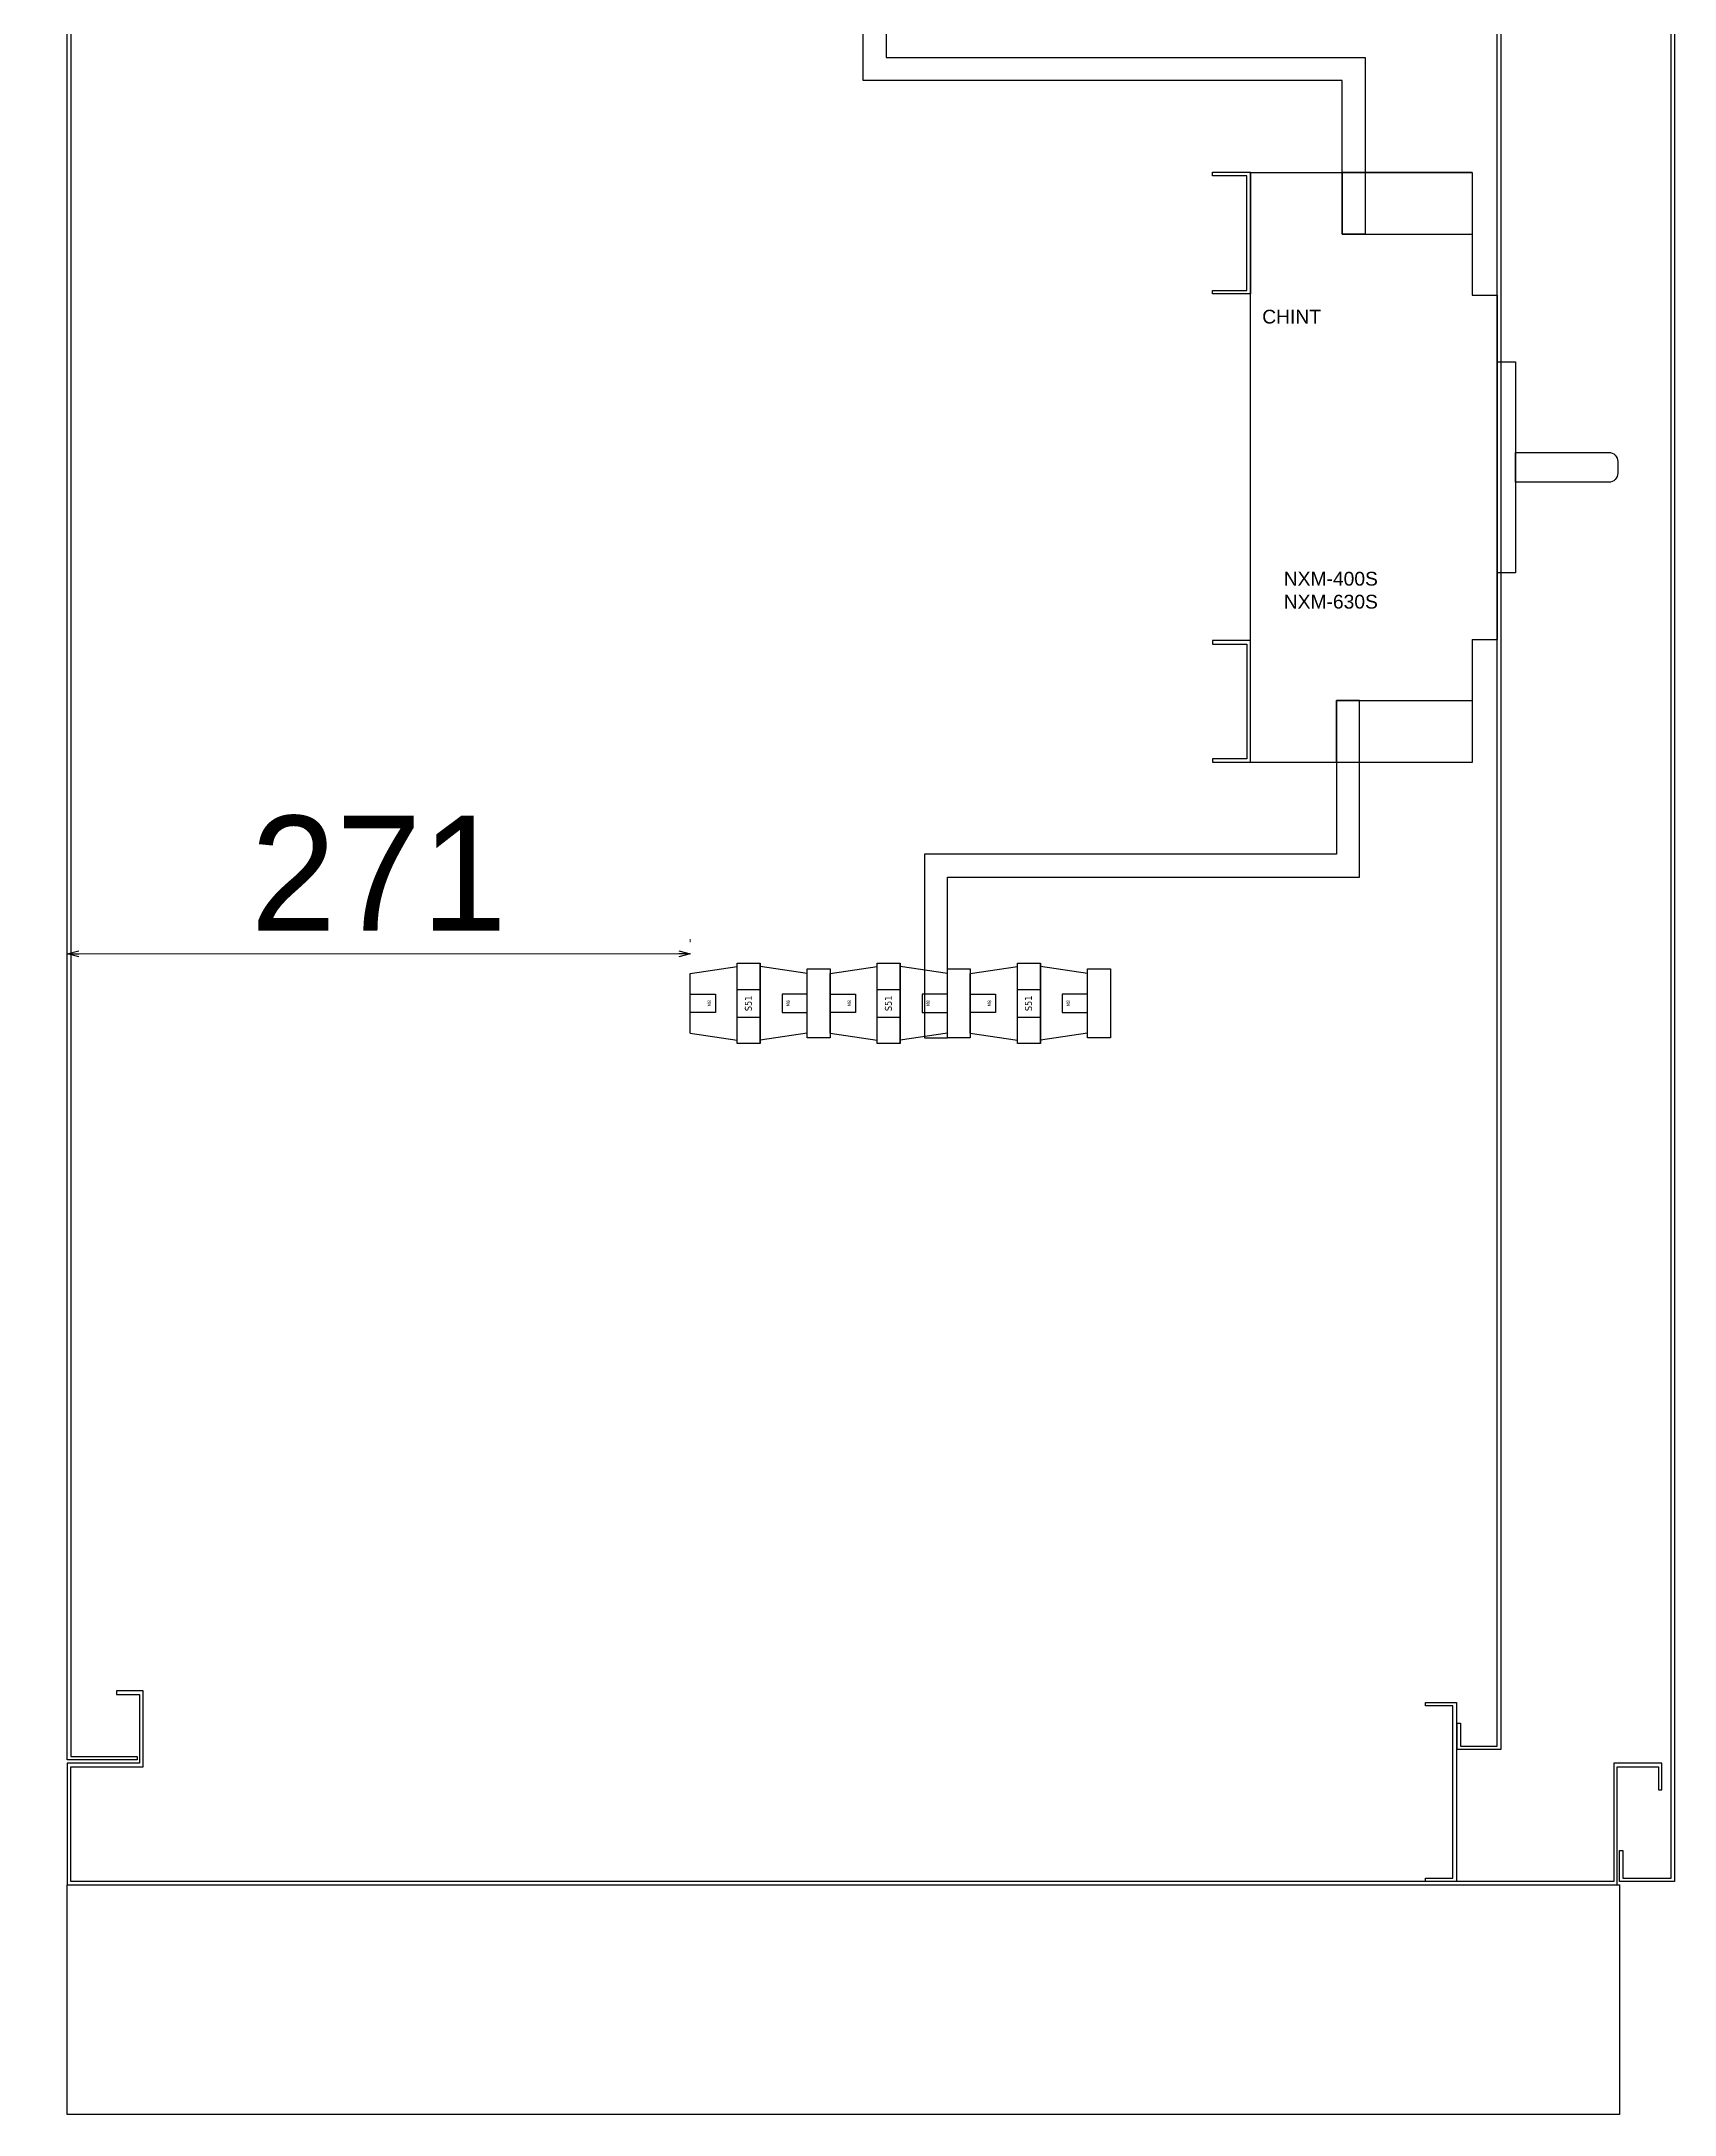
# Model space of a CAD drawing. Header units: millimetres. Extents: x 0 to 6126, y 0 to 4331.
# Drawn here: x 2707 to 3419, y 2399 to 3302 of the extents above; entities that cross this region are included whole.
import ezdxf

# ---------------------------------------------------------------- set-up
doc = ezdxf.new("R2010")
doc.units = ezdxf.units.MM
doc.layers.add('DIM', color=253, linetype='Continuous')
doc.styles.add('Arial', font='arial.ttf')
doc.dimstyles.new('CNC', dxfattribs={"dimtxt": 50, "dimasz": 5, "dimexe": 5, "dimexo": 15, "dimgap": 10, "dimtad": 1, "dimdec": 0, "dimtxsty": 'Standard', "dimblk": 'OPEN30', "dimcen": 10, "dimclrd": 5, "dimclre": 5, "dimclrt": 3, "dimazin": 3, "dimtfac": 1, "dimtdec": 0, "dimtmove": 0, "dimatfit": 3, "dimldrblk": 'ARCHTICK', "dimlwd": 9, "dimlwe": 9})

# ---------------------------------------------------------------- blocks, each defined once
blk = doc.blocks.new('*D6')
at = {"color": 0, "linetype": 'ByBlock', "lineweight": -2}
for p, q in [((2644.42, 4093.96), (2645.76, 4098.96)), ((2645.76, 4098.96), (2647.1, 4093.96)), ((2645.76, 4098.96), (2645.76, 4093.96)), ((2645.76, 2498.96), (2644.42, 2503.96)), ((2647.1, 2503.96), (2645.76, 2498.96)), ((2645.76, 2498.96), (2645.76, 2503.96))]:
    blk.add_line(p, q, dxfattribs=at)
at = {"layer": 'Defpoints', "color": 0, "ltscale": 3, "transparency": 16777216}
for p in [(2645.76, 4098.96), (2718.59, 4098.96), (2718.59, 2498.96)]:
    blk.add_point(p, dxfattribs=at)
at = {"layer": 'DIM', "color": 5, "lineweight": 9, "ltscale": 3, "transparency": 16777216}
for p, q in [((2703.59, 4098.96), (2640.76, 4098.96)), ((2645.76, 2503.96), (2645.76, 4093.96)), ((2703.59, 2498.96), (2640.76, 2498.96))]:
    blk.add_line(p, q, dxfattribs=at)
at = {"layer": 'DIM', "color": 3, "ltscale": 3, "transparency": 16777216, "insert": (2610.23, 3596.76), "char_height": 50, "attachment_point": 5, "rotation": 90}
blk.add_mtext('1600', dxfattribs=at)
blk = doc.blocks.new('_ArchTick')
at = {"color": 0, "const_width": 0.15}
blk.add_lwpolyline([(-0.5, -0.5), (0.5, 0.5)], dxfattribs=at)
blk = doc.blocks.new('_Open30')
at = {"color": 0, "linetype": 'ByBlock', "lineweight": -2}
for p, q in [((-1, 0.27), (0, 0)), ((0, 0), (-1, -0.27)), ((0, 0), (-1, 0))]:
    blk.add_line(p, q, dxfattribs=at)
blk = doc.blocks.new('nxm-400-630-2')
at = {"color": 7}
for p, q in [((29751.56, -129472.43), (29751.56, -129525.93)), ((29751.56, -129525.93), (29762.56, -129525.93)), ((29762.56, -129554.93), (29762.56, -129646.93)), ((29751.56, -129675.93), (29751.56, -129729.43)), ((29751.56, -129675.93), (29762.56, -129675.93))]:
    blk.add_line(p, q, dxfattribs=at)
for points in [[(29751.56, -129729.43), (29655.06, -129729.43), (29655.06, -129472.43), (29751.56, -129472.43)], [(29751.56, -129472.43), (29695.06, -129472.43), (29695.06, -129499.43), (29751.56, -129499.43)], [(29762.56, -129525.93), (29762.56, -129554.93)], [(29762.56, -129554.93), (29770.56, -129554.93), (29770.56, -129646.93), (29762.56, -129646.93)], [(29762.56, -129646.93), (29762.56, -129675.93)], [(29751.56, -129729.43), (29692.56, -129729.43), (29692.56, -129702.43), (29751.56, -129702.43)]]:
    blk.add_lwpolyline(points, dxfattribs=at)
blk.add_lwpolyline([(29770.56, -129594.43), (29811.06, -129594.43, -0.414214), (29815.06, -129598.43), (29815.06, -129603.43, -0.414214), (29811.06, -129607.43), (29770.56, -129607.43)], format="xyb", close=True, dxfattribs=at)
at = {"color": 7, "char_height": 6, "width": 25.6029, "attachment_point": 5, "style": 'Arial'}
for s, insert in [('CHINT', (29672.99, -129535.33)), ('NXM-400S\\PNXM-630S', (29690.06, -129654.48))]:
    blk.add_mtext(s, dxfattribs=dict(at, insert=insert))
blk = doc.blocks.new('su51-1')
at = {"color": 1}
for p, q in [((-13, 51), (-16, 30.5)), ((-13, 51), (13, 51)), ((13, 51), (16, 30.5)), ((-17.5, 30.5), (17.5, 30.5)), ((-17.5, 20.5), (-17.5, 30.5)), ((-16, 30.5), (16, 30.5)), ((-6, 30.5), (-6, 20.5)), ((6, 30.5), (6, 20.5)), ((17.5, 30.5), (17.5, 20.5)), ((17.5, 20.5), (-17.5, 20.5)), ((-17.5, 20.5), (17.5, 20.5)), ((-13, 0), (-16, 20.5)), ((-16, 20.5), (16, 20.5)), ((13, 0), (16, 20.5)), ((-13, 0), (13, 0))]:
    blk.add_line(p, q, dxfattribs=at)
for points in [[(-4, 51), (4, 51), (4, 40), (-4, 40)], [(-4, 0), (4, 0), (4, 11), (-4, 11)]]:
    blk.add_lwpolyline(points, close=True, dxfattribs=at)
at = {"color": 1, "width": 30.0978, "attachment_point": 5}
for s, insert, char_height in [('{\\fTahoma|b0|i0|c0|p34;M8}', (0, 42.66), 1.5), ('{\\fTahoma|b0|i0|c0|p34;S51}', (0, 25.66), 3), ('{\\fTahoma|b0|i0|c0|p34;M8}', (0, 8.34), 1.5)]:
    blk.add_mtext(s, dxfattribs=dict(at, insert=insert, char_height=char_height))
blk = doc.blocks.new('*D7')
at = {"color": 0, "linetype": 'ByBlock', "lineweight": -2}
for p, q in [((2718.59, 2904.57), (2723.59, 2905.91)), ((2723.59, 2903.23), (2718.59, 2904.57)), ((2718.59, 2904.57), (2723.59, 2904.57)), ((2984.89, 2905.91), (2989.89, 2904.57)), ((2989.89, 2904.57), (2984.89, 2903.23)), ((2989.89, 2904.57), (2984.89, 2904.57))]:
    blk.add_line(p, q, dxfattribs=at)
at = {"layer": 'Defpoints', "color": 0, "ltscale": 3, "transparency": 16777216}
for p in [(2718.59, 2904.57), (2989.89, 2895.96), (2718.59, 2850.5)]:
    blk.add_point(p, dxfattribs=at)
at = {"layer": 'DIM', "color": 5, "lineweight": 9, "ltscale": 3, "transparency": 16777216}
for p, q in [((2718.59, 2865.5), (2718.59, 2909.57)), ((2989.89, 2910.96), (2989.89, 2909.57)), ((2984.89, 2904.57), (2723.59, 2904.57))]:
    blk.add_line(p, q, dxfattribs=at)
at = {"layer": 'DIM', "color": 3, "ltscale": 3, "transparency": 16777216, "insert": (2854.24, 2939.67), "char_height": 50, "attachment_point": 5}
blk.add_mtext('271', dxfattribs=at)

msp = doc.modelspace()

# ---------------------------------------------------------------- linework, layer by layer
at = {"color": 7}
for points in [[(3396.09, 2513.96), (3396.09, 2501.96), (3417.09, 2501.96), (3417.09, 4058.46), (3396.09, 4058.46), (3396.09, 4046.46), (3394.59, 4046.46), (3394.59, 4059.96), (3418.59, 4059.96), (3418.59, 2500.46), (3394.59, 2500.46), (3394.59, 2513.96)], [(3413.09, 2540.46), (3413.09, 2551.96), (3392.09, 2551.96), (3392.09, 2500.46), (2720.09, 2500.46), (2720.09, 2550.46), (2751.59, 2550.46), (2751.59, 2583.46), (2740.09, 2583.46), (2740.09, 2581.96), (2750.09, 2581.96), (2750.09, 2551.96), (2718.59, 2551.96), (2718.59, 2498.96), (3393.59, 2498.96), (3393.59, 2550.46), (3411.59, 2550.46), (3411.59, 2540.46)]]:
    msp.add_lwpolyline(points, close=True, dxfattribs=at)
at = {"color": 6, "ltscale": 0.5}
msp.add_lwpolyline([(3323.89, 3554.96), (3323.89, 3566.46), (3342.89, 3566.46), (3342.89, 2557.96), (3323.89, 2557.96), (3323.89, 2569.46), (3325.39, 2569.46), (3325.39, 2559.46), (3341.39, 2559.46), (3341.39, 3564.96), (3325.39, 3564.96), (3325.39, 3554.96)], close=True, dxfattribs=at)
at = {"color": 7, "ltscale": 0.5}
msp.add_lwpolyline([(2749.09, 2553.46), (2718.59, 2553.46), (2718.59, 3535.96), (2749.09, 3535.96), (2749.09, 3534.46), (2720.09, 3534.46), (2720.09, 2554.96), (2749.09, 2554.96)], close=True, dxfattribs=at)
at = {"color": 1}
msp.add_lwpolyline([(3075.18, 3334.96), (3075.18, 3294.96), (3283.89, 3294.96), (3283.89, 3217.96), (3273.89, 3217.96), (3273.89, 3284.96), (3065.18, 3284.96), (3065.18, 3334.96), (3075.18, 3334.96)], dxfattribs=at)
at = {"color": 8}
for points in [[(3217.39, 3193.46), (3232.39, 3193.46), (3232.39, 3243.46), (3217.39, 3243.46), (3217.39, 3244.96), (3233.89, 3244.96), (3233.89, 3191.96), (3217.39, 3191.96)], [(3217.39, 3039.46), (3232.39, 3039.46), (3232.39, 2989.46), (3217.39, 2989.46), (3217.39, 2987.96), (3233.89, 2987.96), (3233.89, 3040.96), (3217.39, 3040.96)]]:
    msp.add_lwpolyline(points, close=True, dxfattribs=at)
at = {"color": 2}
msp.add_lwpolyline([(3101.89, 2867.96), (3101.89, 2937.96), (3281.39, 2937.96), (3281.39, 3014.96), (3271.39, 3014.96), (3271.39, 2947.96), (3091.89, 2947.96), (3091.89, 2867.96), (3101.89, 2867.96)], dxfattribs=at)
at = {"color": 5}
msp.add_lwpolyline([(3040.89, 2897.96), (3050.89, 2897.96), (3050.89, 2867.96), (3040.89, 2867.96)], close=True, dxfattribs=at)
at = {"color": 2}
msp.add_lwpolyline([(3101.89, 2897.96), (3111.89, 2897.96), (3111.89, 2867.96), (3101.89, 2867.96)], close=True, dxfattribs=at)
at = {"color": 1}
msp.add_lwpolyline([(3162.89, 2897.96), (3172.89, 2897.96), (3172.89, 2867.96), (3162.89, 2867.96)], close=True, dxfattribs=at)
at = {"color": 3, "ltscale": 0.5}
msp.add_lwpolyline([(3310.09, 2578.46), (3323.59, 2578.46), (3323.59, 2500.46), (3310.09, 2500.46), (3310.09, 2501.96), (3322.09, 2501.96), (3322.09, 2576.96), (3310.09, 2576.96)], close=True, dxfattribs=at)
at = {"color": 7, "ltscale": 3}
msp.add_lwpolyline([(2718.59, 2498.96), (3394.59, 2498.96), (3394.59, 2398.96), (2718.59, 2398.96)], close=True, dxfattribs=at)

# ---------------------------------------------------------------- block references
at = {"color": 7}
msp.add_blockref('nxm-400-630-2', (-26421.17, 132717.38), dxfattribs=at)
at = {"color": 2, "rotation": 90}
for p in [(3040.89, 2882.96), (3101.89, 2882.96), (3162.89, 2882.96)]:
    msp.add_blockref('su51-1', p, dxfattribs=at)

# ---------------------------------------------------------------- dimensions: what is measured, and where the dimension line sits
at = {"layer": 'DIM', "color": 7, "ltscale": 3}
dim = msp.add_linear_dim(base=(2645.76, 4098.96), p1=(2718.59, 2498.96), p2=(2718.59, 4098.96), angle=90, dimstyle='CNC', dxfattribs=at)
dim.commit()
dim.dimension.update_dxf_attribs({"geometry": '*D6', "text_midpoint": (2645.76, 3596.76), "dimtype": 160})
dim = msp.add_linear_dim(base=(2718.59, 2904.57), p1=(2989.89, 2895.96), p2=(2718.59, 2850.5), dimstyle='CNC', dxfattribs=at)
dim.commit()
dim.dimension.update_dxf_attribs({"geometry": '*D7', "text_midpoint": (2854.24, 2939.67)})

doc.saveas('drawing.dxf')
